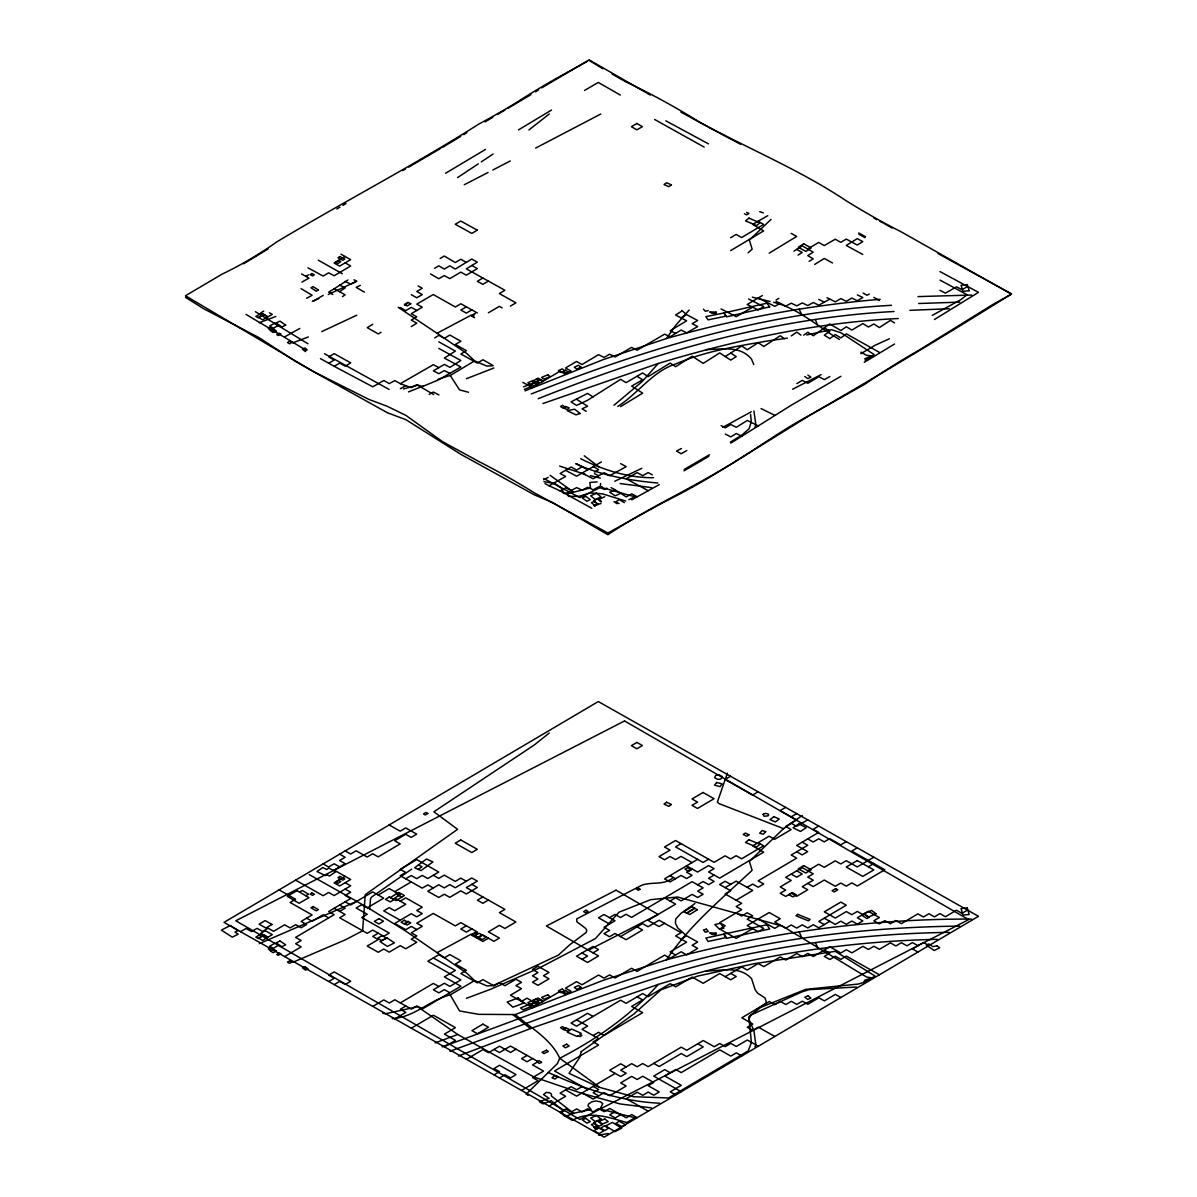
<?xml version="1.0" encoding="UTF-8"?>
<svg xmlns="http://www.w3.org/2000/svg" width="1197" height="1197" viewBox="0 0 1197 1197"><rect width="100%" height="100%" fill="white"/><g stroke="black" fill="none" stroke-linecap="round" stroke-linejoin="round"><path stroke-width="1.5" d="M673.013 877.655C663.916 885.735 651.811 881.351 641.547 885.361L576.759 918.877L576.849 921.795L585.572 928.333L586.754 930.189L586.276 932.418L569.952 944.598L558.326 955.161L493.164 985.61L486.835 985.909L474.596 980.582L466.8 973.161L405.364 930.817L369.664 908.852L370.576 898.483L371.683 897.017L411.678 869.112M600.61 483.468L600.221 487.104L634.964 496.845L628.844 499.643M863.965 982.617L864.593 980.313L872.074 977.829L866.613 977.066L782.464 926.149L677.697 897.017L650.644 899.665L618.939 912.219L595.433 938.583L538.455 968.403L490.68 989.231L466.411 998.328M754.993 426.835L755.846 424.591L753.915 410.945M754.993 1046.911L755.846 1044.682L753.915 1030.647L748.783 1019.036L751.207 1014.832L802.379 991.714L809.367 989.635L856.513 987.016M727.387 773.202L717.362 802.14L719.068 803.636L783.556 828.623L802.244 815.486M392.227 1018.662C414.431 1017.36 429.663 999.869 450.237 994.916L459.558 1010.956L478.71 1014.338L515.264 1014.562L603.138 980.358L666.49 959.799C689.502 925.251 722.105 898.468 752.135 870.309L749.367 861.391L783.556 828.623M525.019 390.835L603.138 359.639L666.49 338.527L675.647 325.375L689.158 310.038M898.289 318.522C816.758 322.397 736.275 339.888 658.275 363.454L642.086 381.619L613.956 405.289M937.311 939.346C842.778 941.291 748.634 956.583 658.275 984.428C630.849 1015.37 596.36 1039.385 559.732 1058.253L557.353 1063.654L526.052 1094.267M771.018 219.395L749.367 240.103L752.135 249.126L748.095 252.821M549.258 113.984L528.909 129.964M617.772 406.441C638.21 393.469 652.545 371.265 676.155 363.783C705.751 350.99 738.1 346.023 769.716 340.606A707.771 558.61 -24.7 0 0 787.357 338.123M549.258 733.028L534.416 744.878L433.898 811.761L457.583 829.326L365.25 894.668L362.616 930.832L345.005 939.989L292.622 962.388M418.337 865.027L426.566 859.027L432.91 861.915L420.97 870.623L414.641 867.735L418.337 865.027L422.017 866.718L418.307 869.411M894.533 322.921L890.388 320.377L879.391 327.544L873.885 323.998L868.379 327.02L862.857 323.549L851.86 330.073L846.339 326.781L840.848 330.507L829.82 323.983L813.317 335.729L807.795 332.302L803.666 335.16M694.903 903.555L681.063 913.266L675.781 918.937L675.347 923.082L677.831 928.064L685.477 934.827M791.277 335.923L796.783 332.123L800.913 335.115M342.417 296.676L345.17 294.791L334.158 288.806L328.651 292.158L332.781 294.522M334.158 288.806L347.908 280.008M339.664 291.604L345.17 287.893L339.664 285.095M593.084 396.925L587.577 393.394L571.059 401.878L576.565 405.409L587.577 400.262L620.6 379.344L626.121 382.636L642.624 372.97L648.131 376.651L670.155 363.08L675.662 366.701L692.18 356.197L703.193 363.379L719.711 352.92L730.724 360.073L736.23 356.631L730.724 353.07L725.217 356.556M620.63 406.606L642.639 393.14L631.627 386.107L642.624 379.808L637.118 376.337M478.306 163.854L457.583 177.59M481.269 161.894L493.119 154.024M865.192 360.477L874.109 354.551L841.252 332.916L831.421 329.654L806.748 334.936M894.548 344.018L864.279 362.332M535.598 91.825L538.65 89.85M541.717 87.875L589.104 59.85L650.33 95.072M493.164 365.758L486.835 366.102L474.596 360.896L450.237 375.469L438.012 379.225M730.724 353.07L741.721 345.993L747.242 349.733L758.24 342.701L763.761 346.472L780.264 335.744L784.394 338.736M730.798 443.114L791.352 405.17L840.878 376.322M793.955 251.146L802.214 245.864L813.227 252.133L807.736 255.649L813.242 258.791L809.112 261.365M798.085 255.096L802.214 252.462L796.708 249.38M434.706 337.928L438.835 335.31L444.341 338.332L449.848 335.055L460.86 341.22L455.354 344.497L466.381 350.616L460.875 354.058L477.408 363.11L482.915 359.758L492.551 365.22M478.082 937.281L482.406 939.54L486.326 937.056L478.995 933.211L475.089 935.71L478.082 937.281L482.002 934.782M681.123 311.519L675.617 314.991L686.629 320.826L670.125 330.761L675.632 333.409M268.038 249.006L243.575 263.789M814.618 264.477L824.254 258.462L832.514 262.981M934.453 319.509L978.488 292.337L939.914 271.554M411.289 326.572L416.795 323.16L411.274 320.078L416.78 316.876L411.274 313.734L422.287 307.225L416.78 304.113L433.284 294.522L455.324 307.001L460.83 303.769L477.364 312.956M730.305 442.187L742.215 434.795L749.127 428.721L751.297 421.553L750.564 414.371M730.619 237.769L736.125 234.388L741.631 237.545L763.641 224.452L758.135 221.221L752.629 224.423L763.656 230.886L730.634 250.622M807.721 248.946L818.733 242.407L824.239 245.594L835.252 239.22L840.758 242.333L846.264 239.086L857.276 245.041L862.783 241.629L857.276 238.622L846.264 245.46L862.798 254.482M860.808 353.714L875.097 345.275L889.386 338.781M396.132 894.024L398.766 892.423L404.421 895.521L396.087 900.593L390.417 897.511L396.132 894.024L401.803 897.122M474.596 980.582L450.237 994.916M434.646 268.293L438.76 265.839L444.282 269.086L449.788 265.824L455.294 269.026L471.798 259.076L477.319 262.158L466.306 268.831L504.88 290.258L499.373 293.579L515.892 302.826L510.401 306.148M404.526 305.04L407.728 303.095M544.979 483.573L549.109 485.773L565.627 476.436L560.106 473.503L571.119 467.025L576.625 470.077L582.131 466.755L587.637 469.852M565.612 470.346L576.64 476.197L601.403 461.937M594.535 472.127L598.665 469.628L593.143 466.516M381.005 332.272L378.252 333.933L367.225 327.634L372.731 324.327M341.01 254.198L350.646 259.644L339.649 266.123L334.128 263.011L345.14 256.532M442.336 147.44L460.68 136.443M485.144 121.87L492.79 117.276M445.568 173.266L485.473 149.43M482.84 278.018L477.334 281.325L482.84 284.377L488.346 281.071M336.836 208.996L339.888 207.171M342.955 205.345L346.008 203.52M551.518 110.049L518.496 129.889M323.145 295.405L313.509 301.09M440.137 258.477L444.267 256.023L455.279 262.547L460.785 259.225L466.306 262.427M752.704 307.195L736.2 316.666L721.043 308.946M463.733 134.633L466.8 132.807M769.177 253.166L796.693 236.437L791.187 233.37M497.368 114.538L505.014 110.004M508.082 108.194L531.004 94.623M328.711 363.29L334.217 360.043L328.711 356.901L334.217 353.654L350.736 362.886L345.245 366.132L339.724 363.08L334.217 366.327L320.452 358.606M449.877 373.419L444.371 370.576L438.865 373.703L433.359 370.861L444.356 364.397L449.877 367.359L460.875 360.521L438.835 348.417M240.552 931.7L246.058 928.453L251.565 931.565L257.071 928.318L262.592 931.431L268.083 928.184L273.604 931.296L284.602 924.802L290.123 927.914L295.614 924.668L301.135 927.78L306.641 924.533L301.12 921.421L312.133 914.927L290.093 902.478L295.599 899.231L279.066 889.88M345.14 876.354L334.128 882.847L339.649 885.96L350.646 879.466L334.128 870.129L345.125 863.636L339.619 860.523L345.125 857.276L339.619 854.164M339.664 911.411L345.17 908.164L339.664 905.052M378.192 895.042L389.205 888.548L400.232 894.772L394.726 898.019L405.738 904.244L394.741 910.737L389.22 907.625L383.713 910.872L400.247 920.209M405.723 878.793L411.229 875.546L416.736 878.658L422.242 875.411L427.748 878.523L438.76 872.029L416.721 859.581L400.202 869.321L405.708 872.433L400.217 875.68L422.257 888.144L427.748 884.897L433.269 888.009M284.632 956.598L301.15 946.857L295.644 943.745L301.135 940.498L295.629 937.386L334.158 914.658L328.651 911.545L350.661 898.558L345.155 895.446L350.661 892.199L345.155 889.072M394.711 891.66L411.229 881.92M400.232 901.132L405.738 897.885L422.272 907.221L416.765 910.468L422.272 913.58L416.765 916.827L411.259 913.715L394.741 923.456L405.768 929.68L411.274 926.433L416.78 929.545M378.237 933.196L372.731 936.443L378.237 939.555L367.225 946.049L378.252 952.273L383.758 949.026L389.264 952.139L400.277 945.645L405.783 948.757L416.795 942.263L411.274 939.151L416.78 935.904L411.274 932.792L422.287 926.298L416.78 923.186L433.284 913.446L455.324 925.894L460.83 922.648L477.364 931.984L471.857 935.231L482.87 941.455L488.376 938.209M328.711 981.51L334.217 978.263L328.711 975.151L334.217 971.904L350.736 981.241L345.245 984.488L339.724 981.375L334.217 984.622M482.84 896.942L477.334 900.189L482.84 903.301L488.346 900.054M466.336 925.76L460.83 929.007L466.351 932.119L471.842 928.872M730.544 776.255L725.038 779.501L752.584 795.062L758.09 791.816M477.364 938.343L482.87 935.096L493.882 941.321L499.388 938.074L488.376 931.85L499.388 925.356L504.895 928.468L515.892 921.974L499.373 912.638L504.88 909.391L466.306 887.605L477.319 881.112L471.798 878L455.294 887.74L449.788 884.628L444.282 887.875L438.76 884.763L427.763 891.256L438.775 897.481L444.282 894.234L449.788 897.346L460.8 890.852L466.306 893.964L477.319 887.471L471.813 884.359M372.791 1006.408L383.803 999.914L389.309 1003.026L394.815 999.779L411.349 1009.116L416.855 1005.869L422.361 1008.981L460.89 986.253L444.356 976.917L455.369 970.423L433.329 957.959M400.322 1002.891L433.344 983.41L438.865 986.523M405.828 1006.004L400.337 1009.251L405.843 1012.363L394.83 1018.856M681.033 843.631L675.542 846.878L703.088 862.453L708.594 859.207M411.364 1028.193L433.374 1015.206L455.414 1027.654L444.416 1034.148L455.429 1040.388L444.416 1046.881M697.567 859.341L664.544 878.822L670.066 881.935L681.063 875.441L686.584 878.553L692.075 875.306L686.569 872.194L692.075 868.947M785.636 807.377L780.13 810.623L796.663 819.96L785.651 826.454L791.172 829.566L774.654 839.306L769.147 836.194L752.629 845.935L763.656 852.174L719.621 878.149L708.594 871.925L714.1 868.678L708.594 865.566L697.582 872.059L686.569 865.835M609.512 917.65L615.019 914.403L620.525 917.515L626.031 914.269L631.537 917.381L692.09 881.665L703.103 887.89L697.597 891.137L703.118 894.249L697.612 897.496L692.105 894.383L681.093 900.877L675.587 897.765L670.081 901.012M791.157 816.848L796.663 813.601M697.597 884.778L703.103 881.531L708.609 884.643L714.115 881.396L708.609 878.284L714.115 875.037M807.676 819.825L796.663 826.319L791.157 823.207M582.011 959.336L587.518 956.089L582.011 952.977M593.024 952.842L598.53 949.595L593.024 946.483L576.505 956.223L587.532 962.448L598.53 955.954L587.518 949.73M620.54 936.593L642.565 923.605L648.071 926.717L659.083 920.224L681.123 932.672L675.617 935.934L686.629 942.159L670.125 951.899L675.632 955.011M521.473 1001.41L526.979 998.163L538.007 1004.388L532.5 1007.635L510.461 995.186L521.473 988.692L515.952 985.58L521.458 982.333L515.952 979.221L504.939 985.715L499.433 982.602L493.927 985.849L482.915 979.625L477.408 982.872L460.875 973.535L466.381 970.288L455.354 964.064L460.86 960.817L449.848 954.578L444.341 957.839L438.835 954.712L427.823 961.221L460.875 979.894L449.877 986.388L444.356 983.276L433.359 989.769L438.865 992.882L444.371 989.635L449.877 992.747M818.703 826.05L813.197 829.297L818.703 832.409L796.693 845.411L807.706 851.636L802.199 854.882L796.693 851.77M532.485 1001.276L537.992 998.029L543.513 1001.141L560.016 991.4L565.523 994.512L571.029 991.266L565.523 988.153L576.535 981.66L582.041 984.772L598.56 975.031L604.066 978.144L609.572 974.897L615.078 978.009L631.582 968.268L637.103 971.38L664.619 955.146L670.125 958.258L681.138 951.765L686.644 954.877L697.656 948.383L692.15 945.271L697.656 942.024L686.629 935.8L681.123 939.047M664.589 923.336L659.083 926.583L648.071 920.358L675.587 904.124L664.559 897.9M725.128 887.62L736.14 881.127L752.674 890.463L736.155 900.204M747.167 887.351L752.674 884.104L758.18 887.216L763.686 883.97L758.165 880.857L796.693 858.129L791.187 855.017L807.706 845.277L802.185 842.149M466.456 1059.33L482.975 1049.589L488.481 1052.702L499.493 1046.208L510.506 1052.432L516.012 1049.185M846.249 841.626L840.743 844.873L829.73 838.633L824.224 841.88L818.703 838.768L813.212 842.015L807.691 838.902M807.721 870.713L818.733 864.219L824.239 867.331L835.252 860.838L840.758 863.95L846.264 860.703L857.276 866.927L873.795 857.187M857.261 847.85L851.755 851.097L884.822 869.77L857.306 886.004L851.785 882.892L846.294 886.139L840.773 883.027L835.267 886.274L824.254 880.049L813.242 886.543L807.736 883.431M494.017 1074.891L499.508 1071.644L494.002 1068.532L499.508 1065.285L516.042 1074.622L510.535 1077.869L505.029 1074.756L499.523 1078.003M527.039 1055.41L521.533 1058.657L527.039 1061.769L532.545 1058.522M752.704 928.618L736.2 938.373L719.666 929.022L725.173 925.775L719.666 922.663L741.676 909.675L736.17 906.563L741.676 903.316L725.143 893.979L730.649 890.733L719.621 884.508L725.128 881.261L730.634 884.374M868.304 866.793L873.795 863.546M593.099 1035.525L598.605 1032.278L604.111 1035.39L642.639 1012.647L631.627 1006.423L642.624 999.929L637.118 996.817M780.235 925.101L774.728 928.363L758.21 919.012M521.563 1090.452L538.066 1080.711L532.56 1077.599L543.573 1071.106L532.545 1064.881L538.052 1061.634L510.506 1046.073L499.493 1052.567L493.987 1049.455M725.217 976.662L741.721 966.922L747.242 970.034L758.24 963.54L763.761 966.652L780.264 956.912L785.771 960.024L796.783 953.53L802.289 956.642L807.795 953.396L813.317 956.508L829.82 946.767L840.848 952.992L846.339 949.745L851.86 952.857L862.857 946.363L868.379 949.475L873.885 946.229L879.391 949.341L890.388 942.847L895.91 945.959L901.416 942.712L906.922 945.825L912.428 942.578L917.934 945.69M829.805 921.316L818.793 927.825L813.287 924.697L807.78 927.959L802.259 924.832L796.768 928.094L791.247 924.967L785.756 928.229L774.728 921.989L780.235 918.742L769.207 912.518L747.197 925.505L758.21 931.745L763.716 928.498L747.197 919.146L752.689 915.9L747.182 912.787L741.676 916.034L736.17 912.922M549.109 1106.028L565.627 1096.272L560.106 1093.16L571.119 1086.667L576.625 1089.779L582.131 1086.532M615.168 1073.41L576.64 1096.138L565.612 1089.913M560.136 1112.252L604.216 1137.15L978.488 916.318L598.305 701.547L224.034 922.363L560.136 1112.252L565.627 1109.006L571.149 1112.118L576.655 1108.871L582.161 1111.983L587.667 1108.736L593.173 1111.848L598.68 1108.602L604.186 1111.714L609.692 1108.467L626.226 1117.803L631.717 1114.557L637.238 1117.669M615.198 1111.579L609.692 1114.826L615.213 1117.938L620.704 1114.691M967.46 910.094L961.954 913.341L956.448 910.229L945.435 916.722L939.929 913.61L934.423 916.857L928.917 913.745L923.411 916.992L917.904 913.88L901.386 923.635L895.88 920.508L890.373 923.77L884.867 920.643L879.361 923.904L873.855 920.777L879.361 917.53L868.334 911.306L857.336 917.8L862.842 920.912L857.336 924.174L851.83 921.047L846.324 924.308L840.818 921.181L835.311 924.443L824.284 918.204M762.339 295.554L747.197 304.487L758.21 309.918L763.716 306.627L748.574 298.981M796.828 383.609L802.334 380.362L807.84 383.294L818.853 376.756L824.359 379.584L829.865 376.531M684.175 469.493L709.477 454.74M684.011 470.855L708.789 456.371M408.701 167.116L440.81 148.338M488.376 312.791L499.388 306.342L502.142 307.898M584.54 90.433L598.305 82.428L620.345 95.087M466.336 306.851L460.83 310.068L466.351 313.12L471.842 309.903M475.299 313.3L471.423 315.559L473.832 316.876M474.611 314.557L471.857 316.173L474.611 317.669M594.505 506.062L596.525 504.895M758.135 221.221L767.771 215.684M686.749 450.566L681.243 453.738L677.113 451.464M274.816 943.266L269.669 946.229L273.245 948.293L278.392 945.331M284.632 336.896L299.774 328.457M402.581 170.647L405.633 168.897M681.123 317.789L686.629 314.646L697.656 320.527L692.15 323.684L697.656 326.557L686.644 332.886L681.138 330.013L670.125 336.791L664.619 334.158L637.103 350.197L631.582 347.399L615.078 357.02L609.572 354.207L604.066 357.454L598.56 354.656L582.041 364.516L576.535 361.479L565.523 367.973L571.029 371.025L565.523 374.227L560.016 371.19L543.513 381.005L537.992 378.117L532.485 381.394L538.007 384.297L532.5 387.574L522.85 382.397M967.46 286.577L961.954 289.704L956.448 286.831L945.435 293.16L939.929 290.302M932.224 315.395L960.787 299.714L967.116 294.761L940.079 280.128M299.504 892.079L302.272 890.493L308.542 894.189L305.774 895.76M305.774 276.372L308.542 274.816M263.729 311.175L260.796 312.821L267.874 316.876L272.273 314.392L269.445 312.761M776.105 299.923L778.858 298.367M429.244 394.382L433.374 392.062L438.895 394.935M301.928 282.088L308.991 278.138L301.569 273.948M751.312 411.768L722.749 427.389M631.732 499.837L659.248 484.62M857.336 294.896L862.842 297.529L857.336 300.776L851.83 298.053L846.324 301.315L840.818 298.592L835.311 301.839L829.805 299.115L818.793 305.22L813.287 302.527L807.78 305.579L802.259 302.916L796.768 305.863L791.247 303.2L785.756 306.088L776.105 301.375M587.577 61.242L570.76 70.533A807.212 460.98 -60.5 0 0 515.727 102.987A807.212 460.98 -60.5 0 1 479.024 123.949C413.249 165.725 344.018 201.575 277.21 241.629A404.406 230.946 -60.5 0 1 222.163 274.098L185.475 295.749L314.033 371.953L387.499 412.785L405.873 419.668L460.965 454.396L534.431 494.87L552.805 502.665L607.896 534.73C643.058 511.059 681.527 493.329 717.976 471.813C749.337 454.202 777.945 432.117 809.711 415.224C877.715 375.963 945.017 335.624 1011.525 293.878L938.059 253.614M334.217 366.327L372.791 386.811L383.803 380.496L389.309 383.609L394.815 380.571L400.322 383.683L433.344 364.681L438.865 367.644M400.337 388.711L405.828 385.673M398.227 307.315L437.055 333.29L471.154 315.14M549.109 485.773L560.136 490.875L565.627 487.852L571.149 490.516L576.655 487.613L582.161 490.172L587.667 487.284L593.173 489.782L598.68 486.88L604.186 489.393L606.939 488.167M306.627 298.277L312.133 295.27L301.12 288.642M437.055 952.662L471.154 934.184M600.744 114.029L535.672 148.069M780.235 303.41L774.728 306.312L758.21 297.963M543.633 479.728L548.151 477.364M356.751 315.215L321.724 331.614M492.835 170.019L510.281 160.952M488.062 172.488L464.256 184.742M792.579 389.249L821.142 374.616M676.724 450.91L681.482 448.516M356.182 281.46L350.676 284.183L345.17 281.385M360.312 285.32L356.182 287.37L364.442 292.158M864.593 358.846L872.074 355.913L866.613 355.359L860.882 352.172M641.801 468.311L614.824 481.224M869.291 294.073L866.882 295.24L863.112 293.026M328.247 294.477L356.841 281.235L353.968 279.799M535.822 382.142L533.264 380.347L527.832 382.771L530.391 384.596L538.934 380.721L536.376 378.925M604.754 496.725L599.039 499.358L601.328 501.378M493.867 368.003L466.411 378.701M423.304 386.033L408.446 391.898M637.238 496.785L631.717 493.837L626.226 496.89L615.198 489.797L609.692 492.251L615.213 495.797L620.704 493.344M535.822 1002.113L538.934 1000.737L536.376 998.822L527.832 1002.637L530.391 1004.552L535.822 1002.113L533.264 1000.213M536.78 381.409L540.251 379.898L542.75 381.768L533.593 385.748L531.079 383.848L536.78 381.409L539.293 383.279M369.664 908.852L356.841 901.386L259.39 943.61M536.78 1001.38L531.079 1003.789L533.593 1005.779L542.75 1001.904L540.251 999.929L536.78 1001.38L539.293 1003.37M523.583 386.87L529.523 384.432L531.812 386.287L524.391 389.339M312.372 301.225L318.716 298.622M275.834 316.487L259.39 322.696M594.804 506.077L593.772 505.269L600.969 503.608M292.622 342.926L308.332 336.97M602.136 486.551L579.917 497.608L543.857 478.576M458.406 1056.038L532.126 1027.954L658.275 984.428M563.518 1115.23L572.361 1120.422C589.867 1110.098 609.049 1117.639 626.854 1122.517L634.964 1117.729L600.116 1109.006L602.779 1103.679L600.46 1101.839L596.061 1100.956L591.887 1101.779L588.625 1103.918L587.951 1105.863L591.034 1109.454L573.617 1113.285L565.478 1116.427L560.839 1112.926L563.772 1111.19L551.189 1100.686L543.064 1103.873L539.308 1101.749L549.124 1098.337L543.438 1094.522L546.356 1092.382L549.513 1092.771L551.473 1094.073L551.353 1096.003L573.617 1113.285M531.244 393.963C646.634 348.387 766.918 312.088 891.511 305.31M538.186 398.691C651.991 353.414 771.048 317.893 894.039 311.504M435.169 1042.916L457.718 1034.492L534.101 1077.061L580.515 1092.921L620.151 1103.948L651.602 1107.913M442.097 1046.836C537.977 1012.707 632.39 972.832 732.19 951.211C806.838 934.618 883.326 926.957 959.74 926.104M449.922 1051.25L526.485 1023.315C604.694 994.468 683.278 965.306 765.676 950.777C826.139 939.316 887.62 933.241 949.146 932.358M542.899 403.554L658.275 363.454M666.49 338.527C736.275 318.746 807.9 305.415 880.169 299.295M708.265 310.532L705.362 311.325L703.447 309.14M403.404 388.905L417.633 385.239L433.673 394.516M666.49 959.799C765.871 932.987 868.663 918.668 971.635 919.087M598.605 1135.25L608.271 1133.484M597.153 481.912L589.837 482.436L590.525 487.912L567.453 493.777L568.5 496.321L578.735 496.411L590.151 492.94L602.435 493.837L625.792 501.049M917.934 296.602L971.635 295.046M909.87 310.337L949.146 308.706M918.683 303.514L959.74 302.123M653.532 477.708C628.171 477.932 603.198 469.972 580.65 458.72M706.26 970.976C721.626 970.857 739.432 965.53 751.551 978.592L755.232 989.934L757.686 993.196L765.063 997.969L766.484 1002.757L755.307 1010.522L755.591 1012.647M706.26 349.599C721.911 349.464 739.926 345.095 751.551 359.175L753.781 364.606M543.977 481.673L555.318 483.708L562.111 488.615L563.518 493.478L573.034 491.713L550.111 475.359M657.826 483.019C629.682 480.521 601.522 475.463 575.622 463.748M651.602 487.643L620.151 483.558M659.592 1103.2C620.6 1101.464 583.672 1088.657 548.48 1072.557M382.696 1013.275L385.614 1013.724L417.633 1006.722L457.718 1034.492M773.606 302.287C798.369 308.347 817.82 326.691 839.396 339.454M770.06 301.464L752.344 297.17M585.468 474.431L559.672 466.097M590.435 475.643L600.34 478.127M468.461 392.257L459.558 389.908L450.237 375.469M759.736 211.704L763.267 212.857M400.322 383.683L411.349 387.663L416.855 384.626L422.361 386.616L438.865 379.703L460.89 367L444.356 358.083L455.369 351.08L438.835 341.833M746.614 212.378L748.918 213.425L746.704 214.847L744.399 213.784M560.136 490.875L591.812 508.276M818.778 299.474L824.299 302.168M761.053 408.566L774.833 415.344M758.329 425.937L747.302 420.446L736.29 427.314L730.783 424.486L725.277 427.853L721.148 425.638M827.037 297.739L829.805 299.115M741.811 436.292L736.305 433.523L730.798 436.89L725.292 434.062M594.535 473.653L598.665 475.748M582.146 473.189L593.158 478.77L604.171 472.74L609.677 475.703L626.196 466.665L620.674 463.643M611.068 487.643L615.198 489.797M719.202 132.942L740.629 144.253M708.504 143.879L665.801 120.792M246.073 314.437L306.671 350.541M873.78 218.004L876.847 219.635M879.9 221.265L882.967 222.911M858.653 232.981L865.536 236.707M648.235 490.695L626.196 478.785L637.208 472.62L642.714 475.658L648.22 472.606L652.35 474.85M704.18 147.096L654.594 119.461M879.406 352.367L846.354 333.858L840.848 337.913L835.341 334.562L829.835 338.616L824.329 335.19L829.82 331.135L824.314 327.828M717.676 132.149L680.943 112.159M619.073 503.608L615.857 501.842L619.163 499.583L624.325 502.635M389.1 389.429L324.492 353.743M356.841 901.386L309.26 874.618M307.973 267.829L323.13 276.073L328.636 272.826L334.143 275.774L350.661 266.018L345.14 262.816M318.282 260.168L342.342 273.754M884.493 223.749L892.154 228.014M858.937 234.268L864.952 237.619M576.625 463.688L582.131 466.755M471.813 265.495L477.319 268.577L466.306 275.205L460.8 272.123L449.788 278.662L444.282 275.564L438.775 278.736L430.516 273.904M418.127 285.963L422.272 288.282L416.765 291.47L422.272 294.582L416.765 297.784L411.259 294.671M255.38 311.699L307.958 343.763M612.071 74.064L625.836 81.845A775.432 452.511 59.5 0 1 699.302 121.959C748.065 148.697 799.835 169.794 846.234 200.797A774.594 452.047 59.5 0 0 901.326 231.919L1011.525 294.178L993.181 304.307L919.79 349.689A808.499 461.698 -60.5 0 0 864.758 384.237L809.711 415.329L717.976 472.246A808.499 461.698 -60.5 0 1 662.943 502.62L607.896 533.009L534.431 492.895A774.639 452.047 59.5 0 0 479.339 461.773L442.606 441.708L405.873 415.389L387.499 406.411L369.14 399.514L314.033 371.863L295.674 361.494L258.941 337.599L203.834 308.826L185.475 297.335M416.78 310.472L411.274 307.375L405.768 310.622L400.262 307.479M758.135 842.688L763.641 845.8L741.631 858.803L736.125 855.69L730.619 858.937L725.113 855.825L714.1 862.319L675.527 840.518L664.515 847.012L670.036 850.124L659.023 856.633L664.53 859.745L670.036 856.498L675.542 859.611L681.048 856.364L692.075 862.588M796.708 870.847L802.214 873.96L796.723 877.206L791.202 874.094M928.947 945.555L923.441 942.443L912.428 948.937L917.934 952.049M862.828 914.553L857.321 911.441L851.815 914.688L846.309 911.575L835.297 918.069L824.284 911.845L840.788 902.104L846.309 905.216L818.778 921.451L824.299 924.578M879.406 974.777L846.354 956.104L840.848 959.351L835.341 956.238L829.835 959.485L824.329 956.373L829.82 953.126L824.314 950.014M670.051 875.576L675.557 878.688M840.878 997.505L835.371 994.393L824.359 1000.887L818.853 997.774L807.84 1004.268L802.334 1001.156L796.828 1004.403L791.322 1001.291L785.816 1004.537L780.309 1001.425L774.803 1004.672L769.297 1001.56L741.781 1017.809L752.793 1024.034L747.287 1027.28L752.793 1030.393L758.3 1027.146L774.833 1036.482M730.724 973.415L736.23 976.528L730.724 979.774L719.711 973.55L703.193 983.291L692.18 977.066L675.662 986.807L670.155 983.695L648.131 996.682L642.624 993.57L626.121 1003.31L620.6 1000.198L576.565 1026.188L571.059 1023.076L587.577 1013.32L593.084 1016.433M637.058 926.852L642.565 929.964L626.061 939.72L615.034 933.48L609.527 936.727L604.021 933.615L609.527 930.368L604.021 927.256L615.019 920.762L604.006 914.538L598.5 917.785L609.527 924.009M389.145 824.942L400.172 831.167L405.678 827.92L416.691 834.144L411.184 837.391L405.678 834.279L394.666 840.773L400.187 843.885L378.162 856.872L372.656 853.76L367.15 857.007L356.137 850.783L350.631 854.03L345.125 850.917M466.306 881.246L460.785 878.134L455.279 881.381L444.267 875.142L438.76 878.403L433.254 875.276M758.329 1046.223L747.302 1039.998L736.29 1046.492L730.783 1043.38L725.277 1046.627L719.771 1043.515L714.265 1046.762L703.252 1040.537L686.734 1050.278L681.228 1047.166L648.205 1066.647L642.684 1063.534L637.193 1066.781L631.672 1063.669L620.674 1070.163L626.181 1073.275L620.674 1076.522L609.647 1070.298L620.659 1063.804L626.166 1066.916M741.811 1055.963L736.305 1052.851L730.798 1056.098L719.771 1049.874L681.243 1072.602L675.736 1069.49L664.724 1075.983L681.258 1085.32L670.245 1091.814L675.766 1094.941M697.746 1043.784L703.252 1046.896L686.734 1056.637L681.228 1053.525L659.218 1066.512L653.712 1063.4M339.619 866.882L334.113 863.77L328.606 867.017L323.1 863.905M345.14 882.713L350.661 885.825L334.143 895.58L328.636 892.468L323.13 895.715L295.584 880.139M576.565 1019.814L587.592 1026.053L582.086 1029.3L598.605 1038.637L593.114 1041.884L598.62 1044.996L554.585 1070.971L587.637 1089.644M670.23 1072.736L664.724 1069.624L653.712 1076.118L681.273 1091.679M345.17 901.805L350.676 904.917L372.686 891.93L383.713 898.154L367.195 907.895L361.689 904.782L356.182 908.029L367.21 914.254L361.703 917.501L389.249 933.062L383.743 936.308L372.731 930.084L367.225 933.331L339.664 917.77L345.17 914.523L334.158 908.299M328.651 917.904L323.145 914.792L312.133 921.286L306.627 918.174M648.235 1111.175L626.196 1098.726L637.208 1092.218L642.714 1095.33L648.22 1092.083L653.727 1095.21L659.233 1091.948L648.22 1085.724L653.727 1082.477L642.699 1076.253L637.193 1079.499L631.687 1076.387L620.674 1082.881L626.196 1085.993L609.677 1095.734L604.171 1092.622L593.158 1099.115L582.146 1092.891M593.143 1086.397L598.665 1089.509L593.158 1092.756L598.665 1095.868M873.855 297.365L879.361 300.507M589.104 60.404L602.884 68.708M586.216 411.364L582.086 408.805L587.592 406.232L576.565 399.289M613.911 501.678L616.979 503.683M437.055 333.29L466.8 353.534L474.596 360.896M807.87 375.08L810.893 377.16L807.766 378.611L804.743 376.516M598.709 1086.607L559.732 1058.253C551.084 1039.011 530.795 1028.043 515.264 1014.562M584.271 455.788L598.709 466.725M512.825 1014.592L530.421 1028.597M307.06 349.629L305.055 347.998L302.452 349.165L305.459 351.604M598.246 504.685L593.488 500.795L597.557 498.925L601.133 502.037M681.647 310.307L685.477 313.689M526.545 1093.998L528.101 1095.42M799.042 309.08L801.99 315.065M799.042 931.745L801.99 938.074M815.366 942.593L818.06 948.533M815.366 319.539L818.06 326.452M722.39 776.748L721.192 778.693A3.965 2.289 0 0 1 717.482 779.247L714.654 777.631L715.626 775.432L719.173 774.788L722.39 776.748M716.105 933.121L715.941 934.528L711.916 934.363L709.701 932.867L716.105 933.121M716.105 312.118L715.941 313.405L711.916 313.255L709.701 311.893L716.105 312.118M581.263 1051.609L579.662 1057.475L569.024 1073.38L598.575 1087.085L633.617 1096.721L668.495 1097.948L748.23 1050.906L751.417 1042.587L748.858 1016.642L760.873 1007.29L805.91 989.321L858.264 984.054L865.012 982.004L875.082 976.049L835.252 951.331L753.691 963.809L697.327 976.168L660.924 989.859L633.871 1014.024L581.263 1051.609M763.117 814.319L764.06 816.249L768.055 815.86A2.828 1.631 0 0 0 767.831 813.87L765.242 813.347L763.117 814.319M716.644 782.479L714.564 785.187L720.07 786.609L722.15 783.9L716.644 782.479M765.661 831.631L763.267 834.264L759.736 833.202L762.145 830.553L765.661 831.631M554.824 1075.475L552.012 1077.824L555.079 1079.036L557.892 1076.687L554.824 1075.475M797.726 914.343L795.99 915.78L808.394 920.822L810.145 919.386L797.726 914.343M748.903 218.123L745.536 220.891L756.579 225.56L759.96 222.807L748.903 218.123M748.903 839.74L745.536 842.508L756.579 847.012L759.96 844.244L748.903 839.74M565.657 406.516L563.578 408.117L567.154 409.494L569.233 407.953L565.657 406.516M565.657 1027.789L563.578 1029.39L567.154 1030.946L569.233 1029.345L565.657 1027.789M578.046 1035.674L577.014 1036.452L567.288 1032.158L571.478 1028.986L581.203 1033.295L579.797 1034.358L581.922 1035.3L580.186 1036.617L578.046 1035.674M773.905 816.653L770.015 819.601L775.342 821.95L779.217 819.002L773.905 816.653M666.609 802.259L664.051 804.1L668.839 806.329L671.412 804.474L666.609 802.259M671.412 184.877L668.839 186.687L664.051 184.533L666.609 182.752L671.412 184.877M311.789 273.559L310.143 274.712L312.716 275.879L314.377 274.741L311.789 273.559M311.789 892.962L310.143 894.114L312.716 895.356L314.377 894.189L311.789 892.962M326.691 874.663L325.315 875.606L316.981 871.491L322.771 867.571L326.736 869.531L328.816 868.124L335.953 871.625L329.459 876.024L326.691 874.663M338.437 260.482L335.848 262.218L338.182 263.4L340.771 261.664L338.437 260.482M798.833 823.91L793.072 827.755L800.494 831.466L806.254 827.636L798.833 823.91M280.682 953.71L278.273 955.296L276.761 954.533L279.155 952.947L280.682 953.71M339.858 876.428L337.973 877.685L342.881 880.169L344.781 878.912L339.858 876.428M338.437 880.379L335.848 882.084L338.182 883.266L340.771 881.561L338.437 880.379M280.682 333.948L278.273 335.519L276.761 334.681L279.155 333.155L280.682 333.948M748.918 834.803L746.704 836.254L743.247 834.474L745.462 833.037L748.918 834.803M339.858 256.532L337.973 257.759L342.881 260.243L344.781 259.031L339.858 256.532M803.666 243.799L798.324 247.27L805.82 251.4L811.162 247.914L803.666 243.799M260.093 934.453L255.829 937.191L258.447 938.553L262.712 935.83L260.093 934.453M389.22 897.017L385.494 899.366L390.342 901.91L394.052 899.56L389.22 897.017M697.402 909.69L689.696 914.568L687.048 913.161L694.754 908.299L697.402 909.69M619.163 1121.29L615.857 1123.384L622.305 1126.796L625.627 1124.701L619.163 1121.29M585.902 910.244L583.627 911.68L585.782 912.832L588.056 911.396L585.902 910.244M289.734 960.742L287.46 962.179L289.629 963.316L291.903 961.894L289.734 960.742M291.903 342.372L289.629 343.793L287.46 342.537L289.734 341.13L291.903 342.372M604.395 1125.868L600.625 1128.202L604.859 1130.477L608.63 1128.143L604.395 1125.868M598.605 1127.843L596.6 1129.085L594.505 1127.948L596.525 1126.721L603.916 1130.716L599.203 1133.619L593.907 1130.746L598.605 1127.843M260.093 313.898L255.829 316.517L258.447 317.774L262.712 315.185L260.093 313.898M404.287 920.269L401.07 922.214L404.526 924.114L407.728 922.169L404.287 920.269M692.046 906.683L683.801 911.68L686.42 913.131L694.664 908.119L692.046 906.683M427.778 813.466L425.294 814.977L423.484 813.975L425.967 812.464L427.778 813.466M803.666 865.626L798.324 868.842L805.82 873.002L811.162 869.8L803.666 865.626M792.459 892.618L788.928 894.743L792.893 896.927L796.424 894.802L792.459 892.618M265.195 930.697L260.796 933.316L267.874 937.281L272.273 934.648L265.195 930.697M263.759 934.977L258.507 938.119L262.622 940.408L267.874 937.281L263.759 934.977M378.94 918.638L374.347 921.376L378.91 923.949L383.519 921.211L378.94 918.638M318.372 289.943L316.277 291.185L310.981 287.789L313.075 286.652L318.372 289.943M410.766 303.829L407.175 305.953L404.466 304.412L408.042 302.302L410.766 303.829M460.755 839.965L455.249 843.212L471.783 852.548L477.289 849.301L460.755 839.965M636.894 742.409L631.388 745.656L636.894 748.768L642.4 745.522L636.894 742.409M408.042 921.361L404.466 923.486L407.175 925.012L410.766 922.902L408.042 921.361M703.028 792.489L692.016 798.983L697.522 802.095L692.016 805.342L697.522 808.454L714.04 798.713L703.028 792.489M475.299 932.328L471.423 934.618L473.832 935.994L477.723 933.705L475.299 932.328M537.962 966.233L532.47 969.48L537.977 972.592L532.47 975.839L537.977 978.951L532.47 982.198L537.992 985.311L548.989 978.817L543.483 975.705L548.989 972.458L537.962 966.233M482.945 1024.138L471.947 1030.632L477.453 1033.759L488.466 1027.25L482.945 1024.138M802.214 867.601L785.696 877.341L791.217 880.453L780.205 886.947L785.711 890.059L780.205 893.306L785.726 896.418L791.217 893.171L796.738 896.284L807.736 889.79L802.229 886.678L813.242 880.184L807.736 877.072L813.227 873.825L802.214 867.601M857.276 860.568L846.264 867.062L862.798 876.399L873.81 869.905L857.276 860.568M477.289 230.168L471.783 233.415L455.249 224.258L460.755 221.041L477.289 230.168M271.973 924.458L265.899 928.034L259.091 924.174L265.18 920.598L271.973 924.458M313.075 906.578L310.981 907.805L316.277 910.842L318.372 909.615L313.075 906.578M636.894 123.5L631.388 126.702L636.894 129.845L642.4 126.658L636.894 123.5M382.112 935.635L377.624 938.239L381.798 940.647L386.302 938.044L382.112 935.635M835.715 888.623L832.095 890.703L834.204 891.93L837.825 889.835L835.715 888.623M263.759 314.377L258.507 317.355L262.622 319.823L267.874 316.876L263.759 314.377M297.11 890.658L287.205 896.269L299.1 903.271L308.991 897.66L297.11 890.658M562.455 405.469L560.48 406.516L563.563 408.386L565.523 407.354L562.455 405.469M621.557 1128.187L614.899 1131.704L605.712 1125.898L612.385 1122.382L621.557 1128.187M274.816 323.235L269.669 325.928L273.245 328.173L278.392 325.479L274.816 323.235M276.387 950.957L273.096 952.677L270.402 950.972L273.709 949.251L276.387 950.957M238.008 930.503L235.001 932.059L238.218 934.139L232.323 937.191L221.355 930.099L230.288 925.505L238.008 930.503M565.523 1028.657L563.563 1029.659L560.48 1027.669L562.455 1026.652L565.523 1028.657M864.249 914.044L861.855 915.286L866.882 918.533L869.291 917.291L864.249 914.044M624.55 720.953L235.794 920.792L579.917 1119.464L968.672 919.625L624.55 720.953M616.051 890.179L546.386 925.984L588.415 950.238L658.081 914.433L616.051 890.179M585.707 496.321L582.385 497.997L586.934 501.289L590.256 499.613L585.707 496.321M690.789 870.024L688.305 871.281L684.923 869.052L687.407 867.81L690.789 870.024M279.963 941.007L276.148 942.922L281.864 946.707L285.694 944.792L279.963 941.007M387.095 937.984L379.988 941.56L387.349 946.423L394.456 942.847L387.095 937.984M936.967 945.899L932.867 946.632L928.872 943.939L926.328 945.211L934.214 950.508L939.735 947.77L936.967 945.899M565.612 990.398L563.338 991.52L566.271 993.525L568.545 992.403L565.612 990.398M565.612 370.202L563.338 371.309L566.271 373.255L568.545 372.147L565.612 370.202M546.475 1050.203L542.091 1052.298L543.932 1053.584L548.316 1051.475L546.475 1050.203M285.694 325.15L281.864 326.976L276.148 322.951L279.963 321.14L285.694 325.15M566.66 1044.188L562.859 1045.983L565.403 1047.794L569.203 1045.998L566.66 1044.188M640.066 889.326L638.121 890.239L636.176 888.847L638.121 887.95L640.066 889.326M596.465 493.134L590.675 495.842L595.238 499.478L601.029 496.845L596.465 493.134M585.707 1118.342L582.385 1119.898L586.934 1123.145L590.256 1121.604L585.707 1118.342M541.523 1062.382L539.278 1063.415L536.989 1061.754L539.234 1060.722L541.523 1062.382M305.055 966.712L302.452 967.894L305.459 970.094L308.063 968.912L305.055 966.712M807.87 995.814L804.743 997.236L807.766 999.45L810.893 998.029L807.87 995.814M562.246 989.096L558.4 990.832L560.959 992.717L564.804 990.966L562.246 989.096M564.804 370.756L560.959 372.491L558.4 370.621L562.246 368.885L564.804 370.756M581.009 367.15L576.789 369.02L574.291 367.165L578.525 365.309L581.009 367.15M876.009 913.775L868.214 917.201L863.755 913.82L871.551 910.393L876.009 913.775M581.009 987.42L576.789 989.276L574.291 987.375L578.525 985.52L581.009 987.42M273.709 329.13L270.402 330.567L273.096 332.482L276.387 331.06L273.709 329.13M594.595 501.348L591.423 502.725L594.7 505.373L597.887 504.176L594.595 501.348M604.754 1118.941L599.039 1121.409L602.48 1124.073L608.196 1121.604L604.754 1118.941M597.213 1125.674L593.772 1127.155L594.804 1127.963L602.315 1124.731L597.557 1121.035L593.488 1122.786L598.246 1126.482L597.213 1125.674M601.029 1119.105L595.238 1121.574L590.675 1117.998L596.465 1115.529L601.029 1119.105M547.807 374.781L541.643 377.369L543.962 379.15L550.111 376.561L547.807 374.781M270.776 947.919L268.308 948.967L270.283 950.538L272.766 949.505L270.776 947.919M547.807 994.857L541.643 997.37L543.962 999.241L550.111 996.742L547.807 994.857M594.595 1123.265L591.423 1124.567L594.7 1127.245L597.887 1125.943L594.595 1123.265M529.523 1004.358L520.605 1007.889L522.894 1009.819L531.812 1006.303L529.523 1004.358M518.136 997.954L507.139 1002.054L512.885 1007.171L523.882 1003.071L518.136 997.954M270.776 327.649L268.308 328.487L270.283 330.148L272.766 329.31L270.776 327.649M580.081 413.519L575.966 414.835L567.288 410.676L574.665 409.209L580.081 413.519M706.335 929.171L703.447 929.994L705.362 932.254L708.265 931.431L706.335 929.171M720.459 923.276L714.833 924.608L719.517 929.216L723.931 928.184L720.459 923.276M769.671 306.881L726.609 316.831L723.841 313.001L705.871 316.651L708.115 319.853L726.1 316.158L723.841 313.001L766.918 303.17L769.671 306.881M766.918 924.742L705.871 938.014L708.115 941.455L726.1 937.55L723.841 934.109L726.609 938.328L769.671 928.977L766.918 924.742M969.151 290.691L962.927 291.335L961.056 285.215L967.281 284.587L969.151 290.691M967.281 907.984L961.056 908.583L962.927 915.077L969.151 914.478L967.281 907.984"/></g></svg>
